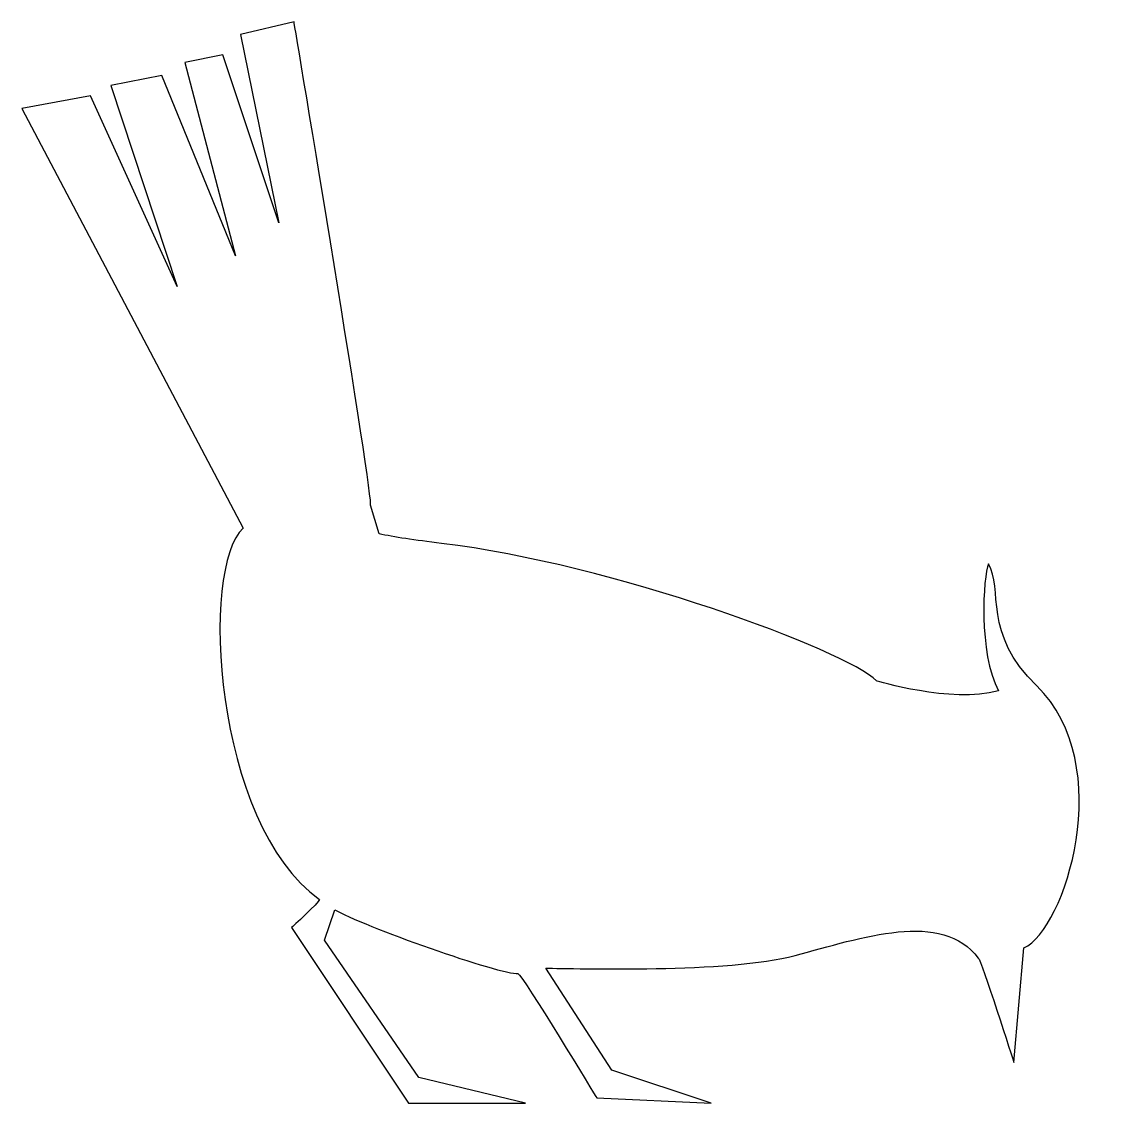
# Model space of a CAD drawing. Header units: centimetres. Extents: x -8.3 to 8.9, y -8.5 to 8.5.
import ezdxf

# ---------------------------------------------------------------- set-up
doc = ezdxf.new("R2010")
doc.units = ezdxf.units.CM
doc.header["$MEASUREMENT"] = 0
doc.layers.add('Camada 1', color=7, linetype='Continuous')

msp = doc.modelspace()

# ---------------------------------------------------------------- linework, layer by layer
at = {"layer": 'Camada 1'}
msp.add_open_spline([(-2.69965, 0.44969), (-2.46409, 0.40154), (-2.14389, 0.3514), (-1.71532, 0.30023), (-1.71532, 0.30023), (0.96663, -0.02002), (4.64936, -1.38101), (5.12969, -1.86134), (5.12969, -1.86134), (5.12969, -1.86134), (6.29055, -2.2216), (7.05109, -2.02147), (7.05109, -2.02147), (6.73086, -1.42105), (6.81093, -0.22016), (6.89099, -0.02), (6.89099, -0.02), (7.13115, -0.42029), (6.7937, -1.11048), (7.65153, -1.9414), (7.65153, -1.9414), (8.93246, -3.1823), (8.09185, -5.78421), (7.4514, -6.0644), (7.4514, -6.0644), (7.4514, -6.0644), (7.29127, -7.86574), (7.29127, -7.86574), (7.29127, -7.86574), (7.29127, -7.86574), (6.77089, -6.22453), (6.73086, -6.22453), (6.73086, -6.22453), (6.17042, -5.46399), (4.88949, -5.9043), (3.84873, -6.1845), (3.84873, -6.1845), (2.80796, -6.46472), (0.36618, -6.38463), (-0.07414, -6.38463), (-0.07414, -6.38463), (-0.07414, -6.38463), (0.9666, -7.98584), (0.9666, -7.98584), (0.9666, -7.98584), (0.9666, -7.98584), (2.52775, -8.50622), (2.52775, -8.50622), (2.52775, -8.50622), (2.52775, -8.50622), (0.72644, -8.42616), (0.72644, -8.42616), (0.72644, -8.42616), (0.72644, -8.42616), (-0.43442, -6.50476), (-0.51446, -6.46472), (-0.51446, -6.46472), (-0.75465, -6.50475), (-2.99628, -5.70415), (-3.39657, -5.46399), (-3.39657, -5.46399), (-3.39657, -5.46399), (-3.5567, -5.94434), (-3.5567, -5.94434), (-3.5567, -5.94434), (-3.5567, -5.94434), (-2.07562, -8.10591), (-2.07562, -8.10591), (-2.07562, -8.10591), (-2.07562, -8.10591), (-0.3944, -8.50622), (-0.3944, -8.50622), (-0.3944, -8.50622), (-0.3944, -8.50622), (-2.23573, -8.50622), (-2.23573, -8.50622), (-2.23573, -8.50622), (-2.23573, -8.50622), (-4.07704, -5.74421), (-4.07704, -5.74421), (-4.07704, -5.74421), (-4.07704, -5.74421), (-3.63672, -5.3439), (-3.63672, -5.30386), (-3.63672, -5.30386), (-5.31794, -4.10297), (-5.51809, -0.06003), (-4.83761, 0.54042), (-4.83761, 0.54042), (-4.83761, 0.54042), (-8.32017, 7.14526), (-8.32017, 7.14526), (-8.32017, 7.14526), (-8.32017, 7.14526), (-7.23937, 7.34539), (-7.23937, 7.34539), (-7.23937, 7.34539), (-7.23937, 7.34539), (-5.87838, 4.34319), (-5.87838, 4.34319), (-5.87838, 4.34319), (-5.87838, 4.34319), (-6.91915, 7.50551), (-6.91915, 7.50551), (-6.91915, 7.50551), (-6.91915, 7.50551), (-6.11857, 7.66564), (-6.11857, 7.66564), (-6.11857, 7.66564), (-6.11857, 7.66564), (-4.95771, 4.82357), (-4.95771, 4.82357), (-4.95771, 4.82357), (-4.95771, 4.82357), (-5.75829, 7.86577), (-5.75829, 7.86577), (-5.75829, 7.86577), (-5.75829, 7.86577), (-5.15787, 7.98586), (-5.15787, 7.98586), (-5.15787, 7.98586), (-5.15787, 7.98586), (-4.2772, 5.34392), (-4.2772, 5.34392), (-4.2772, 5.34392), (-4.2772, 5.34392), (-4.87765, 8.30609), (-4.87765, 8.30609), (-4.87765, 8.30609), (-4.87765, 8.30609), (-4.03704, 8.50625), (-4.03704, 8.50625), (-4.03704, 8.50625), (-4.03704, 8.50625), (-2.75609, 0.86064), (-2.83615, 0.90067), (-2.83615, 0.90067), (-2.83615, 0.90067), (-2.69965, 0.44969), (-2.69965, 0.44969)], degree=3, knots=[0, 0, 0, 0, 0.02777778, 0.02777778, 0.02777778, 0.02777778, 0.05555556, 0.05555556, 0.05555556, 0.05555556, 0.08333333, 0.08333333, 0.08333333, 0.08333333, 0.11111111, 0.11111111, 0.11111111, 0.11111111, 0.13888889, 0.13888889, 0.13888889, 0.13888889, 0.16666667, 0.16666667, 0.16666667, 0.16666667, 0.19444444, 0.19444444, 0.19444444, 0.19444444, 0.22222222, 0.22222222, 0.22222222, 0.22222222, 0.25, 0.25, 0.25, 0.25, 0.27777778, 0.27777778, 0.27777778, 0.27777778, 0.30555556, 0.30555556, 0.30555556, 0.30555556, 0.33333333, 0.33333333, 0.33333333, 0.33333333, 0.36111111, 0.36111111, 0.36111111, 0.36111111, 0.38888889, 0.38888889, 0.38888889, 0.38888889, 0.41666667, 0.41666667, 0.41666667, 0.41666667, 0.44444444, 0.44444444, 0.44444444, 0.44444444, 0.47222222, 0.47222222, 0.47222222, 0.47222222, 0.5, 0.5, 0.5, 0.5, 0.52777778, 0.52777778, 0.52777778, 0.52777778, 0.55555556, 0.55555556, 0.55555556, 0.55555556, 0.58333333, 0.58333333, 0.58333333, 0.58333333, 0.61111111, 0.61111111, 0.61111111, 0.61111111, 0.63888889, 0.63888889, 0.63888889, 0.63888889, 0.66666667, 0.66666667, 0.66666667, 0.66666667, 0.69444444, 0.69444444, 0.69444444, 0.69444444, 0.72222222, 0.72222222, 0.72222222, 0.72222222, 0.75, 0.75, 0.75, 0.75, 0.77777778, 0.77777778, 0.77777778, 0.77777778, 0.80555556, 0.80555556, 0.80555556, 0.80555556, 0.83333333, 0.83333333, 0.83333333, 0.83333333, 0.86111111, 0.86111111, 0.86111111, 0.86111111, 0.88888889, 0.88888889, 0.88888889, 0.88888889, 0.91666667, 0.91666667, 0.91666667, 0.91666667, 0.94444444, 0.94444444, 0.94444444, 0.94444444, 1, 1, 1, 1], dxfattribs=at)

doc.saveas('drawing.dxf')
